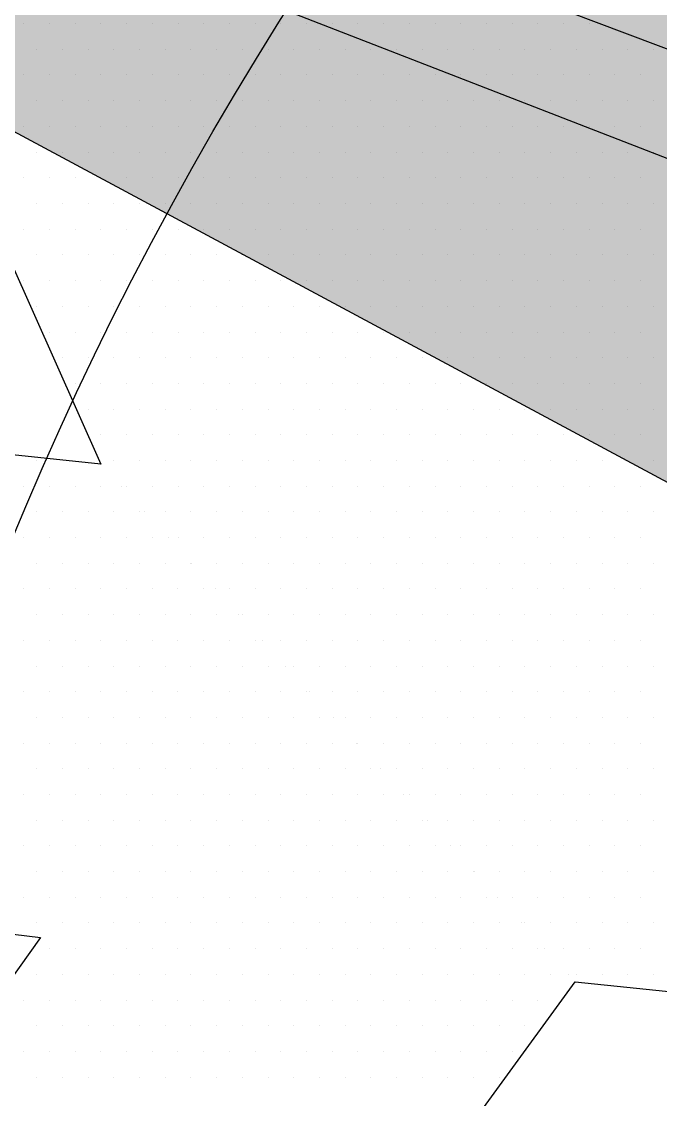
# Model space of a CAD drawing. Header units: millimetres. Extents: x -1573 to 210, y -360 to 557.
# Drawn here: x -501.266 to -499.898, y 23.982 to 26.29 of the extents above; entities that cross this region are included whole.
import ezdxf

# ---------------------------------------------------------------- set-up
doc = ezdxf.new("R2010")
doc.units = ezdxf.units.MM
doc.header["$LTSCALE"] = 2
doc.linetypes.add('CACHEX2', pattern=[0.75, 0.5, -0.25])
for name, color, linetype in [('CALQUE_7', 4, 'Continuous'), ('CARTOUCHE', 7, 'Continuous'), ('rosace', 7, 'Continuous')]:
    doc.layers.add(name, color=color, linetype=linetype)

# ---------------------------------------------------------------- blocks, each defined once
blk = doc.blocks.new('A$C715108E3')
at = {"layer": 'CALQUE_7', "color": 131}
for p, q in [((-19.1019, -8.2855), (-19.1019, -8.2855)), ((-19.0101, -8.2855), (-19.0101, -8.2855)), ((-18.9188, -8.2855), (-18.9188, -8.2855)), ((-18.8268, -8.2855), (-18.8268, -8.2855)), ((-18.7349, -8.2855), (-18.7349, -8.2855)), ((-18.6431, -8.2855), (-18.6431, -8.2855)), ((-18.5515, -8.2855), (-18.5515, -8.2855)), ((-18.4598, -8.2855), (-18.4598, -8.2855)), ((-18.3678, -8.2855), (-18.3678, -8.2855)), ((-18.2765, -8.2855), (-18.2765, -8.2855)), ((-18.1845, -8.2855), (-18.1845, -8.2855)), ((-18.0925, -8.2855), (-18.0925, -8.2855)), ((-18.0012, -8.2855), (-18.0012, -8.2855)), ((-17.9092, -8.2855), (-17.9092, -8.2855)), ((-17.8174, -8.2855), (-17.8174, -8.2855)), ((-17.7263, -8.2855), (-17.7263, -8.2855)), ((-17.6341, -8.2855), (-17.6341, -8.2855)), ((-17.5424, -8.2855), (-17.5424, -8.2855)), ((-17.4504, -8.2855), (-17.4504, -8.2855)), ((-17.3591, -8.2855), (-17.3591, -8.2855)), ((-17.2671, -8.2855), (-17.2671, -8.2855)), ((-17.1753, -8.2855), (-17.1753, -8.2855)), ((-17.0842, -8.2855), (-17.0842, -8.2855)), ((-19.0562, -8.3777), (-19.0562, -8.3777)), ((-18.9643, -8.3777), (-18.9643, -8.3777)), ((-18.8723, -8.3777), (-18.8723, -8.3777)), ((-18.7812, -8.3777), (-18.7812, -8.3777)), ((-18.689, -8.3777), (-18.689, -8.3777)), ((-18.5974, -8.3777), (-18.5974, -8.3777)), ((-18.5056, -8.3777), (-18.5056, -8.3777)), ((-18.4141, -8.3777), (-18.4141, -8.3777)), ((-18.3223, -8.3777), (-18.3223, -8.3777)), ((-18.2302, -8.3777), (-18.2302, -8.3777)), ((-18.139, -8.3777), (-18.139, -8.3777)), ((-18.047, -8.3777), (-18.047, -8.3777)), ((-17.9549, -8.3777), (-17.9549, -8.3777)), ((-17.8637, -8.3777), (-17.8637, -8.3777)), ((-17.7716, -8.3777), (-17.7716, -8.3777)), ((-17.6798, -8.3777), (-17.6798, -8.3777)), ((-17.588, -8.3777), (-17.588, -8.3777)), ((-17.4965, -8.3777), (-17.4965, -8.3777)), ((-17.4047, -8.3777), (-17.4047, -8.3777)), ((-17.3129, -8.3777), (-17.3129, -8.3777)), ((-17.2214, -8.3777), (-17.2214, -8.3777)), ((-17.1296, -8.3777), (-17.1296, -8.3777)), ((-17.0377, -8.3777), (-17.0377, -8.3777)), ((-16.9463, -8.3777), (-16.9463, -8.3777)), ((-16.8544, -8.3777), (-16.8544, -8.3777)), ((-19.1019, -8.4692), (-19.1019, -8.4692)), ((-19.0101, -8.4692), (-19.0101, -8.4692)), ((-18.9188, -8.4692), (-18.9188, -8.4692)), ((-18.8268, -8.4692), (-18.8268, -8.4692)), ((-18.7349, -8.4692), (-18.7349, -8.4692)), ((-18.6431, -8.4692), (-18.6431, -8.4692)), ((-18.5515, -8.4692), (-18.5515, -8.4692)), ((-18.4598, -8.4692), (-18.4598, -8.4692)), ((-18.3678, -8.4692), (-18.3678, -8.4692)), ((-18.2765, -8.4692), (-18.2765, -8.4692)), ((-18.1845, -8.4692), (-18.1845, -8.4692)), ((-18.0925, -8.4692), (-18.0925, -8.4692)), ((-18.0012, -8.4692), (-18.0012, -8.4692)), ((-17.9092, -8.4692), (-17.9092, -8.4692)), ((-17.8174, -8.4692), (-17.8174, -8.4692)), ((-17.7263, -8.4692), (-17.7263, -8.4692)), ((-17.6341, -8.4692), (-17.6341, -8.4692)), ((-17.5424, -8.4692), (-17.5424, -8.4692)), ((-17.4504, -8.4692), (-17.4504, -8.4692)), ((-17.3591, -8.4692), (-17.3591, -8.4692)), ((-17.2671, -8.4692), (-17.2671, -8.4692)), ((-17.1753, -8.4692), (-17.1753, -8.4692)), ((-17.0842, -8.4692), (-17.0842, -8.4692)), ((-16.992, -8.4692), (-16.992, -8.4692)), ((-16.9002, -8.4692), (-16.9002, -8.4692)), ((-19.0562, -8.5607), (-19.0562, -8.5607)), ((-18.9643, -8.5607), (-18.9643, -8.5607)), ((-18.8723, -8.5607), (-18.8723, -8.5607)), ((-18.7812, -8.5607), (-18.7812, -8.5607)), ((-18.689, -8.5607), (-18.689, -8.5607)), ((-18.5974, -8.5607), (-18.5974, -8.5607)), ((-18.5056, -8.5607), (-18.5056, -8.5607)), ((-18.4141, -8.5607), (-18.4141, -8.5607)), ((-18.3223, -8.5607), (-18.3223, -8.5607)), ((-18.2302, -8.5607), (-18.2302, -8.5607)), ((-18.139, -8.5607), (-18.139, -8.5607)), ((-18.047, -8.5607), (-18.047, -8.5607)), ((-17.9549, -8.5607), (-17.9549, -8.5607)), ((-17.8637, -8.5607), (-17.8637, -8.5607)), ((-17.7716, -8.5607), (-17.7716, -8.5607)), ((-17.6798, -8.5607), (-17.6798, -8.5607)), ((-17.588, -8.5607), (-17.588, -8.5607)), ((-17.4965, -8.5607), (-17.4965, -8.5607)), ((-17.4047, -8.5607), (-17.4047, -8.5607)), ((-17.3129, -8.5607), (-17.3129, -8.5607)), ((-17.2214, -8.5607), (-17.2214, -8.5607)), ((-17.1296, -8.5607), (-17.1296, -8.5607)), ((-17.0377, -8.5607), (-17.0377, -8.5607)), ((-16.9463, -8.5607), (-16.9463, -8.5607)), ((-16.8544, -8.5607), (-16.8544, -8.5607)), ((-19.1019, -8.6529), (-19.1019, -8.6529)), ((-19.0101, -8.6529), (-19.0101, -8.6529)), ((-18.9188, -8.6529), (-18.9188, -8.6529)), ((-18.8268, -8.6529), (-18.8268, -8.6529)), ((-18.7349, -8.6529), (-18.7349, -8.6529)), ((-18.6431, -8.6529), (-18.6431, -8.6529)), ((-18.5515, -8.6529), (-18.5515, -8.6529)), ((-18.4598, -8.6529), (-18.4598, -8.6529)), ((-18.3678, -8.6529), (-18.3678, -8.6529)), ((-18.2765, -8.6529), (-18.2765, -8.6529)), ((-18.1845, -8.6529), (-18.1845, -8.6529)), ((-18.0925, -8.6529), (-18.0925, -8.6529)), ((-18.0012, -8.6529), (-18.0012, -8.6529)), ((-17.9092, -8.6529), (-17.9092, -8.6529)), ((-17.8174, -8.6529), (-17.8174, -8.6529)), ((-17.7263, -8.6529), (-17.7263, -8.6529)), ((-17.6341, -8.6529), (-17.6341, -8.6529)), ((-17.5424, -8.6529), (-17.5424, -8.6529)), ((-17.4504, -8.6529), (-17.4504, -8.6529)), ((-17.3591, -8.6529), (-17.3591, -8.6529)), ((-17.2671, -8.6529), (-17.2671, -8.6529)), ((-17.1753, -8.6529), (-17.1753, -8.6529)), ((-17.0842, -8.6529), (-17.0842, -8.6529)), ((-16.992, -8.6529), (-16.992, -8.6529)), ((-16.9002, -8.6529), (-16.9002, -8.6529)), ((-19.0562, -8.7445), (-19.0562, -8.7445)), ((-18.9643, -8.7445), (-18.9643, -8.7445)), ((-18.8723, -8.7445), (-18.8723, -8.7445)), ((-18.7812, -8.7445), (-18.7812, -8.7445)), ((-18.689, -8.7445), (-18.689, -8.7445)), ((-18.5974, -8.7445), (-18.5974, -8.7445)), ((-18.5056, -8.7445), (-18.5056, -8.7445)), ((-18.4141, -8.7445), (-18.4141, -8.7445)), ((-18.3223, -8.7445), (-18.3223, -8.7445)), ((-18.2302, -8.7445), (-18.2302, -8.7445)), ((-18.139, -8.7445), (-18.139, -8.7445)), ((-18.047, -8.7445), (-18.047, -8.7445)), ((-17.9549, -8.7445), (-17.9549, -8.7445)), ((-17.8637, -8.7445), (-17.8637, -8.7445)), ((-17.7716, -8.7445), (-17.7716, -8.7445)), ((-17.6798, -8.7445), (-17.6798, -8.7445)), ((-17.588, -8.7445), (-17.588, -8.7445)), ((-17.4965, -8.7445), (-17.4965, -8.7445)), ((-17.4047, -8.7445), (-17.4047, -8.7445)), ((-17.3129, -8.7445), (-17.3129, -8.7445)), ((-17.2214, -8.7445), (-17.2214, -8.7445)), ((-17.1296, -8.7445), (-17.1296, -8.7445)), ((-17.0377, -8.7445), (-17.0377, -8.7445)), ((-16.9463, -8.7445), (-16.9463, -8.7445)), ((-16.8544, -8.7445), (-16.8544, -8.7445)), ((-19.1019, -8.8356), (-19.1019, -8.8356)), ((-19.0101, -8.8356), (-19.0101, -8.8356)), ((-18.9188, -8.8356), (-18.9188, -8.8356)), ((-18.8268, -8.8356), (-18.8268, -8.8356)), ((-18.7349, -8.8356), (-18.7349, -8.8356)), ((-18.6431, -8.8356), (-18.6431, -8.8356)), ((-18.5515, -8.8356), (-18.5515, -8.8356)), ((-18.4598, -8.8356), (-18.4598, -8.8356)), ((-18.3678, -8.8356), (-18.3678, -8.8356)), ((-18.2765, -8.8356), (-18.2765, -8.8356)), ((-18.1845, -8.8356), (-18.1845, -8.8356)), ((-18.0925, -8.8356), (-18.0925, -8.8356)), ((-18.0012, -8.8356), (-18.0012, -8.8356)), ((-17.9092, -8.8356), (-17.9092, -8.8356)), ((-17.8174, -8.8356), (-17.8174, -8.8356)), ((-17.7263, -8.8356), (-17.7263, -8.8356)), ((-17.6341, -8.8356), (-17.6341, -8.8356)), ((-17.5424, -8.8356), (-17.5424, -8.8356)), ((-17.4504, -8.8356), (-17.4504, -8.8356)), ((-17.3591, -8.8356), (-17.3591, -8.8356)), ((-17.2671, -8.8356), (-17.2671, -8.8356)), ((-17.1753, -8.8356), (-17.1753, -8.8356)), ((-17.0842, -8.8356), (-17.0842, -8.8356)), ((-16.992, -8.8356), (-16.992, -8.8356)), ((-16.9002, -8.8356), (-16.9002, -8.8356)), ((-19.0562, -8.9282), (-19.0562, -8.9282)), ((-18.9643, -8.9282), (-18.9643, -8.9282)), ((-18.8723, -8.9282), (-18.8723, -8.9282)), ((-18.7812, -8.9282), (-18.7812, -8.9282)), ((-18.689, -8.9282), (-18.689, -8.9282)), ((-18.5974, -8.9282), (-18.5974, -8.9282)), ((-18.5056, -8.9282), (-18.5056, -8.9282)), ((-18.4141, -8.9282), (-18.4141, -8.9282)), ((-18.3223, -8.9282), (-18.3223, -8.9282)), ((-18.2302, -8.9282), (-18.2302, -8.9282)), ((-18.139, -8.9282), (-18.139, -8.9282)), ((-18.047, -8.9282), (-18.047, -8.9282)), ((-17.9549, -8.9282), (-17.9549, -8.9282)), ((-17.8637, -8.9282), (-17.8637, -8.9282)), ((-17.7716, -8.9282), (-17.7716, -8.9282)), ((-17.6798, -8.9282), (-17.6798, -8.9282)), ((-17.588, -8.9282), (-17.588, -8.9282)), ((-17.4965, -8.9282), (-17.4965, -8.9282)), ((-17.4047, -8.9282), (-17.4047, -8.9282)), ((-17.3129, -8.9282), (-17.3129, -8.9282)), ((-17.2214, -8.9282), (-17.2214, -8.9282)), ((-17.1296, -8.9282), (-17.1296, -8.9282)), ((-17.0377, -8.9282), (-17.0377, -8.9282)), ((-16.9463, -8.9282), (-16.9463, -8.9282)), ((-16.8544, -8.9282), (-16.8544, -8.9282)), ((-19.1019, -9.0196), (-19.1019, -9.0196)), ((-19.0101, -9.0196), (-19.0101, -9.0196)), ((-18.9188, -9.0196), (-18.9188, -9.0196)), ((-18.8268, -9.0196), (-18.8268, -9.0196)), ((-18.7349, -9.0196), (-18.7349, -9.0196)), ((-18.6431, -9.0196), (-18.6431, -9.0196)), ((-18.5515, -9.0196), (-18.5515, -9.0196)), ((-18.4598, -9.0196), (-18.4598, -9.0196)), ((-18.3678, -9.0196), (-18.3678, -9.0196)), ((-18.2765, -9.0196), (-18.2765, -9.0196)), ((-18.1845, -9.0196), (-18.1845, -9.0196)), ((-18.0925, -9.0196), (-18.0925, -9.0196)), ((-18.0012, -9.0196), (-18.0012, -9.0196)), ((-17.9092, -9.0196), (-17.9092, -9.0196)), ((-17.8174, -9.0196), (-17.8174, -9.0196)), ((-17.7263, -9.0196), (-17.7263, -9.0196)), ((-17.6341, -9.0196), (-17.6341, -9.0196)), ((-17.5424, -9.0196), (-17.5424, -9.0196)), ((-17.4504, -9.0196), (-17.4504, -9.0196)), ((-17.3591, -9.0196), (-17.3591, -9.0196)), ((-17.2671, -9.0196), (-17.2671, -9.0196)), ((-17.1753, -9.0196), (-17.1753, -9.0196)), ((-17.0842, -9.0196), (-17.0842, -9.0196)), ((-16.992, -9.0196), (-16.992, -9.0196)), ((-16.9002, -9.0196), (-16.9002, -9.0196)), ((-19.0562, -9.1109), (-19.0562, -9.1109)), ((-18.9643, -9.1109), (-18.9643, -9.1109)), ((-18.8723, -9.1109), (-18.8723, -9.1109)), ((-18.7812, -9.1109), (-18.7812, -9.1109)), ((-18.689, -9.1109), (-18.689, -9.1109)), ((-18.5974, -9.1109), (-18.5974, -9.1109)), ((-18.5056, -9.1109), (-18.5056, -9.1109)), ((-18.4141, -9.1109), (-18.4141, -9.1109)), ((-18.3223, -9.1109), (-18.3223, -9.1109)), ((-18.2302, -9.1109), (-18.2302, -9.1109)), ((-18.139, -9.1109), (-18.139, -9.1109)), ((-18.047, -9.1109), (-18.047, -9.1109)), ((-17.9549, -9.1109), (-17.9549, -9.1109)), ((-17.8637, -9.1109), (-17.8637, -9.1109)), ((-17.7716, -9.1109), (-17.7716, -9.1109)), ((-17.6798, -9.1109), (-17.6798, -9.1109)), ((-17.588, -9.1109), (-17.588, -9.1109)), ((-17.4965, -9.1109), (-17.4965, -9.1109)), ((-17.4047, -9.1109), (-17.4047, -9.1109)), ((-17.3129, -9.1109), (-17.3129, -9.1109)), ((-17.2214, -9.1109), (-17.2214, -9.1109)), ((-17.1296, -9.1109), (-17.1296, -9.1109)), ((-17.0377, -9.1109), (-17.0377, -9.1109)), ((-16.9463, -9.1109), (-16.9463, -9.1109)), ((-16.8544, -9.1109), (-16.8544, -9.1109)), ((-19.1019, -9.2033), (-19.1019, -9.2033)), ((-19.0101, -9.2033), (-19.0101, -9.2033)), ((-18.9188, -9.2033), (-18.9188, -9.2033)), ((-18.8268, -9.2033), (-18.8268, -9.2033)), ((-18.7349, -9.2033), (-18.7349, -9.2033)), ((-18.6431, -9.2033), (-18.6431, -9.2033)), ((-18.5515, -9.2033), (-18.5515, -9.2033)), ((-18.4598, -9.2033), (-18.4598, -9.2033)), ((-18.3678, -9.2033), (-18.3678, -9.2033)), ((-18.2765, -9.2033), (-18.2765, -9.2033)), ((-18.1845, -9.2033), (-18.1845, -9.2033)), ((-18.0925, -9.2033), (-18.0925, -9.2033)), ((-18.0012, -9.2033), (-18.0012, -9.2033)), ((-17.9092, -9.2033), (-17.9092, -9.2033)), ((-17.8174, -9.2033), (-17.8174, -9.2033)), ((-17.7263, -9.2033), (-17.7263, -9.2033)), ((-17.6341, -9.2033), (-17.6341, -9.2033)), ((-17.5424, -9.2033), (-17.5424, -9.2033)), ((-17.4504, -9.2033), (-17.4504, -9.2033)), ((-17.3591, -9.2033), (-17.3591, -9.2033)), ((-17.2671, -9.2033), (-17.2671, -9.2033)), ((-17.1753, -9.2033), (-17.1753, -9.2033)), ((-17.0842, -9.2033), (-17.0842, -9.2033)), ((-16.992, -9.2033), (-16.992, -9.2033)), ((-16.9002, -9.2033), (-16.9002, -9.2033)), ((-19.0781, -9.2946), (-19.0781, -9.2946)), ((-19.0562, -9.2946), (-19.0562, -9.2946)), ((-18.9643, -9.2946), (-18.9643, -9.2946)), ((-18.8723, -9.2946), (-18.8723, -9.2946)), ((-18.7812, -9.2946), (-18.7812, -9.2946)), ((-18.689, -9.2946), (-18.689, -9.2946)), ((-18.5974, -9.2946), (-18.5974, -9.2946)), ((-18.5056, -9.2946), (-18.5056, -9.2946)), ((-18.4141, -9.2946), (-18.4141, -9.2946)), ((-18.3223, -9.2946), (-18.3223, -9.2946)), ((-18.2302, -9.2946), (-18.2302, -9.2946)), ((-18.139, -9.2946), (-18.139, -9.2946)), ((-18.047, -9.2946), (-18.047, -9.2946)), ((-17.9549, -9.2946), (-17.9549, -9.2946)), ((-17.8637, -9.2946), (-17.8637, -9.2946)), ((-17.7716, -9.2946), (-17.7716, -9.2946)), ((-17.6798, -9.2946), (-17.6798, -9.2946)), ((-17.588, -9.2946), (-17.588, -9.2946)), ((-17.4965, -9.2946), (-17.4965, -9.2946)), ((-17.4047, -9.2946), (-17.4047, -9.2946)), ((-17.3129, -9.2946), (-17.3129, -9.2946)), ((-17.2214, -9.2946), (-17.2214, -9.2946)), ((-17.1296, -9.2946), (-17.1296, -9.2946)), ((-17.0377, -9.2946), (-17.0377, -9.2946)), ((-16.9463, -9.2946), (-16.9463, -9.2946)), ((-16.8544, -9.2946), (-16.8544, -9.2946)), ((-19.0374, -9.387), (-19.0374, -9.387)), ((-19.0101, -9.387), (-19.0101, -9.387)), ((-18.9188, -9.387), (-18.9188, -9.387)), ((-18.8268, -9.387), (-18.8268, -9.387)), ((-18.7349, -9.387), (-18.7349, -9.387)), ((-18.6431, -9.387), (-18.6431, -9.387)), ((-18.5515, -9.387), (-18.5515, -9.387)), ((-18.4598, -9.387), (-18.4598, -9.387)), ((-18.3678, -9.387), (-18.3678, -9.387)), ((-18.2765, -9.387), (-18.2765, -9.387)), ((-18.1845, -9.387), (-18.1845, -9.387)), ((-18.0925, -9.387), (-18.0925, -9.387)), ((-18.0012, -9.387), (-18.0012, -9.387)), ((-17.9092, -9.387), (-17.9092, -9.387)), ((-17.8174, -9.387), (-17.8174, -9.387)), ((-17.7263, -9.387), (-17.7263, -9.387)), ((-17.6341, -9.387), (-17.6341, -9.387)), ((-17.5424, -9.387), (-17.5424, -9.387)), ((-17.4504, -9.387), (-17.4504, -9.387)), ((-17.3591, -9.387), (-17.3591, -9.387)), ((-17.2671, -9.387), (-17.2671, -9.387)), ((-17.1753, -9.387), (-17.1753, -9.387)), ((-17.0842, -9.387), (-17.0842, -9.387)), ((-16.992, -9.387), (-16.992, -9.387)), ((-16.9002, -9.387), (-16.9002, -9.387)), ((-18.9966, -9.4786), (-18.9966, -9.4786)), ((-18.9643, -9.4786), (-18.9643, -9.4786)), ((-18.8723, -9.4786), (-18.8723, -9.4786)), ((-18.7812, -9.4786), (-18.7812, -9.4786)), ((-18.689, -9.4786), (-18.689, -9.4786)), ((-18.5974, -9.4786), (-18.5974, -9.4786)), ((-18.5056, -9.4786), (-18.5056, -9.4786)), ((-18.4141, -9.4786), (-18.4141, -9.4786)), ((-18.3223, -9.4786), (-18.3223, -9.4786)), ((-18.2302, -9.4786), (-18.2302, -9.4786)), ((-18.139, -9.4786), (-18.139, -9.4786)), ((-18.047, -9.4786), (-18.047, -9.4786)), ((-17.9549, -9.4786), (-17.9549, -9.4786)), ((-17.8637, -9.4786), (-17.8637, -9.4786)), ((-17.7716, -9.4786), (-17.7716, -9.4786)), ((-17.6798, -9.4786), (-17.6798, -9.4786)), ((-17.588, -9.4786), (-17.588, -9.4786)), ((-17.4965, -9.4786), (-17.4965, -9.4786)), ((-17.4047, -9.4786), (-17.4047, -9.4786)), ((-17.3129, -9.4786), (-17.3129, -9.4786)), ((-17.2214, -9.4786), (-17.2214, -9.4786)), ((-17.1296, -9.4786), (-17.1296, -9.4786)), ((-17.0377, -9.4786), (-17.0377, -9.4786)), ((-16.9463, -9.4786), (-16.9463, -9.4786)), ((-16.8544, -9.4786), (-16.8544, -9.4786)), ((-18.9553, -9.5697), (-18.9553, -9.5697)), ((-18.9188, -9.5697), (-18.9188, -9.5697)), ((-18.8268, -9.5697), (-18.8268, -9.5697)), ((-18.7349, -9.5697), (-18.7349, -9.5697)), ((-18.6431, -9.5697), (-18.6431, -9.5697)), ((-18.5515, -9.5697), (-18.5515, -9.5697)), ((-18.4598, -9.5697), (-18.4598, -9.5697)), ((-18.3678, -9.5697), (-18.3678, -9.5697)), ((-18.2765, -9.5697), (-18.2765, -9.5697)), ((-18.1845, -9.5697), (-18.1845, -9.5697)), ((-18.0925, -9.5697), (-18.0925, -9.5697)), ((-18.0012, -9.5697), (-18.0012, -9.5697)), ((-17.9092, -9.5697), (-17.9092, -9.5697)), ((-17.8174, -9.5697), (-17.8174, -9.5697)), ((-17.7263, -9.5697), (-17.7263, -9.5697)), ((-17.6341, -9.5697), (-17.6341, -9.5697)), ((-17.5424, -9.5697), (-17.5424, -9.5697)), ((-17.4504, -9.5697), (-17.4504, -9.5697)), ((-17.3591, -9.5697), (-17.3591, -9.5697)), ((-17.2671, -9.5697), (-17.2671, -9.5697)), ((-17.1753, -9.5697), (-17.1753, -9.5697)), ((-17.0842, -9.5697), (-17.0842, -9.5697)), ((-16.992, -9.5697), (-16.992, -9.5697)), ((-16.9002, -9.5697), (-16.9002, -9.5697)), ((-18.9145, -9.6623), (-18.9145, -9.6623)), ((-18.8723, -9.6623), (-18.8723, -9.6623)), ((-18.7812, -9.6623), (-18.7812, -9.6623)), ((-18.689, -9.6623), (-18.689, -9.6623)), ((-18.5974, -9.6623), (-18.5974, -9.6623)), ((-18.5056, -9.6623), (-18.5056, -9.6623)), ((-18.4141, -9.6623), (-18.4141, -9.6623)), ((-18.3223, -9.6623), (-18.3223, -9.6623)), ((-18.2302, -9.6623), (-18.2302, -9.6623)), ((-18.139, -9.6623), (-18.139, -9.6623)), ((-18.047, -9.6623), (-18.047, -9.6623)), ((-17.9549, -9.6623), (-17.9549, -9.6623)), ((-17.8637, -9.6623), (-17.8637, -9.6623)), ((-17.7716, -9.6623), (-17.7716, -9.6623)), ((-17.6798, -9.6623), (-17.6798, -9.6623)), ((-17.588, -9.6623), (-17.588, -9.6623)), ((-17.4965, -9.6623), (-17.4965, -9.6623)), ((-17.4047, -9.6623), (-17.4047, -9.6623)), ((-17.3129, -9.6623), (-17.3129, -9.6623)), ((-17.2214, -9.6623), (-17.2214, -9.6623)), ((-17.1296, -9.6623), (-17.1296, -9.6623)), ((-17.0377, -9.6623), (-17.0377, -9.6623)), ((-16.9463, -9.6623), (-16.9463, -9.6623)), ((-16.8544, -9.6623), (-16.8544, -9.6623)), ((-18.8736, -9.7535), (-18.8736, -9.7535)), ((-18.8268, -9.7535), (-18.8268, -9.7535)), ((-18.7349, -9.7535), (-18.7349, -9.7535)), ((-18.6431, -9.7535), (-18.6431, -9.7535)), ((-18.5515, -9.7535), (-18.5515, -9.7535)), ((-18.4598, -9.7535), (-18.4598, -9.7535)), ((-18.3678, -9.7535), (-18.3678, -9.7535)), ((-18.2765, -9.7535), (-18.2765, -9.7535)), ((-18.1845, -9.7535), (-18.1845, -9.7535)), ((-18.0925, -9.7535), (-18.0925, -9.7535)), ((-18.0012, -9.7535), (-18.0012, -9.7535)), ((-17.9092, -9.7535), (-17.9092, -9.7535)), ((-17.8174, -9.7535), (-17.8174, -9.7535)), ((-17.7263, -9.7535), (-17.7263, -9.7535)), ((-17.6341, -9.7535), (-17.6341, -9.7535)), ((-17.5424, -9.7535), (-17.5424, -9.7535)), ((-17.4504, -9.7535), (-17.4504, -9.7535)), ((-17.3591, -9.7535), (-17.3591, -9.7535)), ((-17.2671, -9.7535), (-17.2671, -9.7535)), ((-17.1753, -9.7535), (-17.1753, -9.7535)), ((-17.0842, -9.7535), (-17.0842, -9.7535)), ((-16.992, -9.7535), (-16.992, -9.7535)), ((-16.9002, -9.7535), (-16.9002, -9.7535)), ((-19.0564, -9.8448), (-19.0564, -9.8448)), ((-18.9643, -9.8448), (-18.9643, -9.8448)), ((-18.8328, -9.8452), (-18.8328, -9.8452)), ((-18.7812, -9.8452), (-18.7812, -9.8452)), ((-18.689, -9.8452), (-18.689, -9.8452)), ((-18.5974, -9.8452), (-18.5974, -9.8452)), ((-18.5056, -9.8452), (-18.5056, -9.8452)), ((-18.4141, -9.8452), (-18.4141, -9.8452)), ((-18.3223, -9.8452), (-18.3223, -9.8452)), ((-18.2302, -9.8452), (-18.2302, -9.8452)), ((-18.139, -9.8452), (-18.139, -9.8452)), ((-18.047, -9.8452), (-18.047, -9.8452)), ((-17.9549, -9.8452), (-17.9549, -9.8452)), ((-17.8637, -9.8452), (-17.8637, -9.8452)), ((-17.7716, -9.8452), (-17.7716, -9.8452)), ((-17.6798, -9.8452), (-17.6798, -9.8452)), ((-17.588, -9.8452), (-17.588, -9.8452)), ((-17.4965, -9.8452), (-17.4965, -9.8452)), ((-17.4047, -9.8452), (-17.4047, -9.8452)), ((-17.3129, -9.8452), (-17.3129, -9.8452)), ((-17.2214, -9.8452), (-17.2214, -9.8452)), ((-17.1296, -9.8452), (-17.1296, -9.8452)), ((-17.0377, -9.8452), (-17.0377, -9.8452)), ((-16.9463, -9.8452), (-16.9463, -9.8452)), ((-16.8544, -9.8452), (-16.8544, -9.8452)), ((-19.1019, -9.9374), (-19.1019, -9.9374)), ((-19.0099, -9.9374), (-19.0099, -9.9374)), ((-18.9186, -9.9374), (-18.9186, -9.9374)), ((-18.8268, -9.9374), (-18.8268, -9.9374)), ((-18.7544, -9.9374), (-18.7544, -9.9374)), ((-18.7349, -9.9374), (-18.7349, -9.9374)), ((-18.6431, -9.9374), (-18.6431, -9.9374)), ((-18.5515, -9.9374), (-18.5515, -9.9374)), ((-18.4598, -9.9374), (-18.4598, -9.9374)), ((-18.3678, -9.9374), (-18.3678, -9.9374)), ((-18.2765, -9.9374), (-18.2765, -9.9374)), ((-18.1845, -9.9374), (-18.1845, -9.9374)), ((-18.0925, -9.9374), (-18.0925, -9.9374)), ((-18.0012, -9.9374), (-18.0012, -9.9374)), ((-17.9092, -9.9374), (-17.9092, -9.9374)), ((-17.8174, -9.9374), (-17.8174, -9.9374)), ((-17.7263, -9.9374), (-17.7263, -9.9374)), ((-17.6341, -9.9374), (-17.6341, -9.9374)), ((-17.5424, -9.9374), (-17.5424, -9.9374)), ((-17.4504, -9.9374), (-17.4504, -9.9374)), ((-17.3591, -9.9374), (-17.3591, -9.9374)), ((-17.2671, -9.9374), (-17.2671, -9.9374)), ((-17.1753, -9.9374), (-17.1753, -9.9374)), ((-17.0842, -9.9374), (-17.0842, -9.9374)), ((-16.992, -9.9374), (-16.992, -9.9374)), ((-16.9002, -9.9374), (-16.9002, -9.9374)), ((-19.0564, -10.0289), (-19.0564, -10.0289)), ((-18.9643, -10.0289), (-18.9643, -10.0289)), ((-18.8725, -10.0289), (-18.8725, -10.0289)), ((-18.7811, -10.0289), (-18.7811, -10.0289)), ((-18.689, -10.0289), (-18.689, -10.0289)), ((-18.6707, -10.0289), (-18.6707, -10.0289)), ((-18.5974, -10.0289), (-18.5974, -10.0289)), ((-18.5056, -10.0289), (-18.5056, -10.0289)), ((-18.4141, -10.0289), (-18.4141, -10.0289)), ((-18.3223, -10.0289), (-18.3223, -10.0289)), ((-18.2302, -10.0289), (-18.2302, -10.0289)), ((-18.139, -10.0289), (-18.139, -10.0289)), ((-18.047, -10.0289), (-18.047, -10.0289)), ((-17.9549, -10.0289), (-17.9549, -10.0289)), ((-17.8637, -10.0289), (-17.8637, -10.0289)), ((-17.7716, -10.0289), (-17.7716, -10.0289)), ((-17.6798, -10.0289), (-17.6798, -10.0289)), ((-17.588, -10.0289), (-17.588, -10.0289)), ((-17.4965, -10.0289), (-17.4965, -10.0289)), ((-17.4047, -10.0289), (-17.4047, -10.0289)), ((-17.3129, -10.0289), (-17.3129, -10.0289)), ((-17.2214, -10.0289), (-17.2214, -10.0289)), ((-17.1296, -10.0289), (-17.1296, -10.0289)), ((-17.0377, -10.0289), (-17.0377, -10.0289)), ((-16.9463, -10.0289), (-16.9463, -10.0289)), ((-16.8544, -10.0289), (-16.8544, -10.0289)), ((-19.1019, -10.1201), (-19.1019, -10.1201)), ((-19.0099, -10.1201), (-19.0099, -10.1201)), ((-18.9186, -10.1201), (-18.9186, -10.1201)), ((-18.8268, -10.1201), (-18.8268, -10.1201)), ((-18.7349, -10.1201), (-18.7349, -10.1201)), ((-18.6429, -10.1201), (-18.6429, -10.1201)), ((-18.5865, -10.1203), (-18.5865, -10.1203)), ((-18.5515, -10.1203), (-18.5515, -10.1203)), ((-18.4598, -10.1203), (-18.4598, -10.1203)), ((-18.3678, -10.1203), (-18.3678, -10.1203)), ((-18.2765, -10.1203), (-18.2765, -10.1203)), ((-18.1845, -10.1203), (-18.1845, -10.1203)), ((-18.0925, -10.1203), (-18.0925, -10.1203)), ((-18.0012, -10.1203), (-18.0012, -10.1203)), ((-17.9092, -10.1203), (-17.9092, -10.1203)), ((-17.8174, -10.1203), (-17.8174, -10.1203)), ((-17.7263, -10.1203), (-17.7263, -10.1203)), ((-17.6341, -10.1203), (-17.6341, -10.1203)), ((-17.5424, -10.1203), (-17.5424, -10.1203)), ((-17.4504, -10.1203), (-17.4504, -10.1203)), ((-17.3591, -10.1203), (-17.3591, -10.1203)), ((-17.2671, -10.1203), (-17.2671, -10.1203)), ((-17.1753, -10.1203), (-17.1753, -10.1203)), ((-17.0842, -10.1203), (-17.0842, -10.1203)), ((-16.992, -10.1203), (-16.992, -10.1203)), ((-16.9002, -10.1203), (-16.9002, -10.1203)), ((-19.0564, -10.2125), (-19.0564, -10.2125)), ((-18.9643, -10.2125), (-18.9643, -10.2125)), ((-18.8725, -10.2125), (-18.8725, -10.2125)), ((-18.7811, -10.2125), (-18.7811, -10.2125)), ((-18.689, -10.2125), (-18.689, -10.2125)), ((-18.5974, -10.2125), (-18.5974, -10.2125)), ((-18.5054, -10.2125), (-18.5054, -10.2125)), ((-18.5022, -10.2125), (-18.5022, -10.2125)), ((-18.4141, -10.2125), (-18.4141, -10.2125)), ((-18.3223, -10.2125), (-18.3223, -10.2125)), ((-18.2302, -10.2125), (-18.2302, -10.2125)), ((-18.139, -10.2125), (-18.139, -10.2125)), ((-18.047, -10.2125), (-18.047, -10.2125)), ((-17.9549, -10.2125), (-17.9549, -10.2125)), ((-17.8637, -10.2125), (-17.8637, -10.2125)), ((-17.7716, -10.2125), (-17.7716, -10.2125)), ((-17.6798, -10.2125), (-17.6798, -10.2125)), ((-17.588, -10.2125), (-17.588, -10.2125)), ((-17.4965, -10.2125), (-17.4965, -10.2125)), ((-17.4047, -10.2125), (-17.4047, -10.2125)), ((-17.3129, -10.2125), (-17.3129, -10.2125)), ((-17.2214, -10.2125), (-17.2214, -10.2125)), ((-17.1296, -10.2125), (-17.1296, -10.2125)), ((-17.0377, -10.2125), (-17.0377, -10.2125)), ((-16.9463, -10.2125), (-16.9463, -10.2125)), ((-16.8544, -10.2125), (-16.8544, -10.2125)), ((-19.1019, -10.304), (-19.1019, -10.304)), ((-19.0099, -10.304), (-19.0099, -10.304)), ((-18.9186, -10.304), (-18.9186, -10.304)), ((-18.8268, -10.304), (-18.8268, -10.304)), ((-18.7349, -10.304), (-18.7349, -10.304)), ((-18.6429, -10.304), (-18.6429, -10.304)), ((-18.5517, -10.304), (-18.5517, -10.304)), ((-18.4598, -10.304), (-18.4598, -10.304)), ((-18.4186, -10.304), (-18.4186, -10.304)), ((-18.3678, -10.304), (-18.3678, -10.304)), ((-18.2765, -10.304), (-18.2765, -10.304)), ((-18.1845, -10.304), (-18.1845, -10.304)), ((-18.0925, -10.304), (-18.0925, -10.304)), ((-18.0012, -10.304), (-18.0012, -10.304)), ((-17.9092, -10.304), (-17.9092, -10.304)), ((-17.8174, -10.304), (-17.8174, -10.304)), ((-17.7263, -10.304), (-17.7263, -10.304)), ((-17.6341, -10.304), (-17.6341, -10.304)), ((-17.5424, -10.304), (-17.5424, -10.304)), ((-17.4504, -10.304), (-17.4504, -10.304)), ((-17.3591, -10.304), (-17.3591, -10.304)), ((-17.2671, -10.304), (-17.2671, -10.304)), ((-17.1753, -10.304), (-17.1753, -10.304)), ((-17.0842, -10.304), (-17.0842, -10.304)), ((-16.992, -10.304), (-16.992, -10.304)), ((-16.9002, -10.304), (-16.9002, -10.304)), ((-19.0564, -10.3954), (-19.0564, -10.3954)), ((-18.9643, -10.3954), (-18.9643, -10.3954)), ((-18.8725, -10.3954), (-18.8725, -10.3954)), ((-18.7811, -10.3954), (-18.7811, -10.3954)), ((-18.689, -10.3954), (-18.689, -10.3954)), ((-18.5974, -10.3954), (-18.5974, -10.3954)), ((-18.5054, -10.3954), (-18.5054, -10.3954)), ((-18.4141, -10.3954), (-18.4141, -10.3954)), ((-18.3341, -10.3952), (-18.3341, -10.3952)), ((-18.3223, -10.3952), (-18.3223, -10.3952)), ((-18.2302, -10.3952), (-18.2302, -10.3952)), ((-18.139, -10.3952), (-18.139, -10.3952)), ((-18.047, -10.3952), (-18.047, -10.3952)), ((-17.9549, -10.3952), (-17.9549, -10.3952)), ((-17.8637, -10.3952), (-17.8637, -10.3952)), ((-17.7716, -10.3952), (-17.7716, -10.3952)), ((-17.6798, -10.3952), (-17.6798, -10.3952)), ((-17.588, -10.3952), (-17.588, -10.3952)), ((-17.4965, -10.3952), (-17.4965, -10.3952)), ((-17.4047, -10.3952), (-17.4047, -10.3952)), ((-17.3129, -10.3952), (-17.3129, -10.3952)), ((-17.2214, -10.3952), (-17.2214, -10.3952)), ((-17.1296, -10.3952), (-17.1296, -10.3952)), ((-17.0377, -10.3952), (-17.0377, -10.3952)), ((-16.9463, -10.3952), (-16.9463, -10.3952)), ((-16.8544, -10.3952), (-16.8544, -10.3952)), ((-19.1019, -10.4878), (-19.1019, -10.4878)), ((-19.0099, -10.4878), (-19.0099, -10.4878)), ((-18.9186, -10.4878), (-18.9186, -10.4878)), ((-18.8268, -10.4878), (-18.8268, -10.4878)), ((-18.7349, -10.4878), (-18.7349, -10.4878)), ((-18.6429, -10.4878), (-18.6429, -10.4878)), ((-18.5517, -10.4878), (-18.5517, -10.4878)), ((-18.4598, -10.4878), (-18.4598, -10.4878)), ((-18.3678, -10.4878), (-18.3678, -10.4878)), ((-18.2765, -10.4878), (-18.2765, -10.4878)), ((-18.2503, -10.4878), (-18.2503, -10.4878)), ((-18.1845, -10.4878), (-18.1845, -10.4878)), ((-18.0925, -10.4878), (-18.0925, -10.4878)), ((-18.0012, -10.4878), (-18.0012, -10.4878)), ((-17.9092, -10.4878), (-17.9092, -10.4878)), ((-17.8174, -10.4878), (-17.8174, -10.4878)), ((-17.7263, -10.4878), (-17.7263, -10.4878)), ((-17.6341, -10.4878), (-17.6341, -10.4878)), ((-17.5424, -10.4878), (-17.5424, -10.4878)), ((-17.4504, -10.4878), (-17.4504, -10.4878)), ((-17.3591, -10.4878), (-17.3591, -10.4878)), ((-17.2671, -10.4878), (-17.2671, -10.4878)), ((-17.1753, -10.4878), (-17.1753, -10.4878)), ((-17.0842, -10.4878), (-17.0842, -10.4878)), ((-16.992, -10.4878), (-16.992, -10.4878)), ((-16.9002, -10.4878), (-16.9002, -10.4878)), ((-19.0564, -10.5791), (-19.0564, -10.5791)), ((-18.9643, -10.5791), (-18.9643, -10.5791)), ((-18.8725, -10.5791), (-18.8725, -10.5791)), ((-18.7811, -10.5791), (-18.7811, -10.5791)), ((-18.689, -10.5791), (-18.689, -10.5791)), ((-18.5974, -10.5791), (-18.5974, -10.5791)), ((-18.5054, -10.5791), (-18.5054, -10.5791)), ((-18.4141, -10.5791), (-18.4141, -10.5791)), ((-18.3221, -10.5791), (-18.3221, -10.5791)), ((-18.2301, -10.5791), (-18.2301, -10.5791)), ((-18.1661, -10.5791), (-18.1661, -10.5791)), ((-18.139, -10.5791), (-18.139, -10.5791)), ((-18.047, -10.5791), (-18.047, -10.5791)), ((-17.9549, -10.5791), (-17.9549, -10.5791)), ((-17.8637, -10.5791), (-17.8637, -10.5791)), ((-17.7716, -10.5791), (-17.7716, -10.5791)), ((-17.6798, -10.5791), (-17.6798, -10.5791)), ((-17.588, -10.5791), (-17.588, -10.5791)), ((-17.4965, -10.5791), (-17.4965, -10.5791)), ((-17.4047, -10.5791), (-17.4047, -10.5791)), ((-17.3129, -10.5791), (-17.3129, -10.5791)), ((-17.2214, -10.5791), (-17.2214, -10.5791)), ((-17.1296, -10.5791), (-17.1296, -10.5791)), ((-17.0377, -10.5791), (-17.0377, -10.5791)), ((-16.9463, -10.5791), (-16.9463, -10.5791)), ((-16.8544, -10.5791), (-16.8544, -10.5791)), ((-19.1019, -10.6704), (-19.1019, -10.6704)), ((-19.0099, -10.6704), (-19.0099, -10.6704)), ((-18.9186, -10.6704), (-18.9186, -10.6704)), ((-18.8268, -10.6704), (-18.8268, -10.6704)), ((-18.7349, -10.6704), (-18.7349, -10.6704)), ((-18.6429, -10.6704), (-18.6429, -10.6704)), ((-18.5517, -10.6704), (-18.5517, -10.6704)), ((-18.4598, -10.6704), (-18.4598, -10.6704)), ((-18.3678, -10.6704), (-18.3678, -10.6704)), ((-18.2765, -10.6704), (-18.2765, -10.6704)), ((-18.1847, -10.6704), (-18.1847, -10.6704)), ((-18.0929, -10.6704), (-18.0929, -10.6704)), ((-18.0824, -10.6702), (-18.0824, -10.6702)), ((-18.0012, -10.6702), (-18.0012, -10.6702)), ((-17.9092, -10.6702), (-17.9092, -10.6702)), ((-17.8174, -10.6702), (-17.8174, -10.6702)), ((-17.7263, -10.6702), (-17.7263, -10.6702)), ((-17.6341, -10.6702), (-17.6341, -10.6702)), ((-17.5424, -10.6702), (-17.5424, -10.6702)), ((-17.4504, -10.6702), (-17.4504, -10.6702)), ((-17.3591, -10.6702), (-17.3591, -10.6702)), ((-17.2671, -10.6702), (-17.2671, -10.6702)), ((-17.1753, -10.6702), (-17.1753, -10.6702)), ((-17.0842, -10.6702), (-17.0842, -10.6702)), ((-16.992, -10.6702), (-16.992, -10.6702)), ((-16.9002, -10.6702), (-16.9002, -10.6702)), ((-19.0564, -10.7631), (-19.0564, -10.7631)), ((-18.9643, -10.7631), (-18.9643, -10.7631)), ((-18.8725, -10.7631), (-18.8725, -10.7631)), ((-18.7811, -10.7631), (-18.7811, -10.7631)), ((-18.689, -10.7631), (-18.689, -10.7631)), ((-18.5974, -10.7631), (-18.5974, -10.7631)), ((-18.5054, -10.7631), (-18.5054, -10.7631)), ((-18.4141, -10.7631), (-18.4141, -10.7631)), ((-18.3221, -10.7631), (-18.3221, -10.7631)), ((-18.2301, -10.7631), (-18.2301, -10.7631)), ((-18.139, -10.7631), (-18.139, -10.7631)), ((-18.0468, -10.7631), (-18.0468, -10.7631)), ((-17.998, -10.763), (-17.998, -10.763)), ((-17.9549, -10.763), (-17.9549, -10.763)), ((-17.8637, -10.763), (-17.8637, -10.763)), ((-17.7716, -10.763), (-17.7716, -10.763)), ((-17.6798, -10.763), (-17.6798, -10.763)), ((-17.588, -10.763), (-17.588, -10.763)), ((-17.4965, -10.763), (-17.4965, -10.763)), ((-17.4047, -10.763), (-17.4047, -10.763)), ((-17.3129, -10.763), (-17.3129, -10.763)), ((-17.2214, -10.763), (-17.2214, -10.763)), ((-17.1296, -10.763), (-17.1296, -10.763)), ((-17.0377, -10.763), (-17.0377, -10.763)), ((-16.9463, -10.763), (-16.9463, -10.763)), ((-16.8544, -10.763), (-16.8544, -10.763)), ((-19.1019, -10.8544), (-19.1019, -10.8544)), ((-19.0099, -10.8544), (-19.0099, -10.8544)), ((-18.9186, -10.8544), (-18.9186, -10.8544)), ((-18.8268, -10.8544), (-18.8268, -10.8544)), ((-18.7349, -10.8544), (-18.7349, -10.8544)), ((-18.6429, -10.8544), (-18.6429, -10.8544)), ((-18.5517, -10.8544), (-18.5517, -10.8544)), ((-18.4598, -10.8544), (-18.4598, -10.8544)), ((-18.3678, -10.8544), (-18.3678, -10.8544)), ((-18.2765, -10.8544), (-18.2765, -10.8544)), ((-18.1847, -10.8544), (-18.1847, -10.8544)), ((-18.0929, -10.8544), (-18.0929, -10.8544)), ((-18.0014, -10.8544), (-18.0014, -10.8544)), ((-17.9137, -10.8542), (-17.9137, -10.8542)), ((-17.9092, -10.8542), (-17.9092, -10.8542)), ((-17.8174, -10.8542), (-17.8174, -10.8542)), ((-17.7263, -10.8542), (-17.7263, -10.8542)), ((-17.6341, -10.8542), (-17.6341, -10.8542)), ((-17.5424, -10.8542), (-17.5424, -10.8542)), ((-17.4504, -10.8542), (-17.4504, -10.8542)), ((-17.3591, -10.8542), (-17.3591, -10.8542)), ((-17.2671, -10.8542), (-17.2671, -10.8542)), ((-17.1753, -10.8542), (-17.1753, -10.8542)), ((-17.0842, -10.8542), (-17.0842, -10.8542)), ((-16.992, -10.8542), (-16.992, -10.8542)), ((-16.9002, -10.8542), (-16.9002, -10.8542)), ((-19.0564, -10.9455), (-19.0564, -10.9455)), ((-18.9643, -10.9455), (-18.9643, -10.9455)), ((-18.8725, -10.9455), (-18.8725, -10.9455)), ((-18.7811, -10.9455), (-18.7811, -10.9455)), ((-18.689, -10.9455), (-18.689, -10.9455)), ((-18.5974, -10.9455), (-18.5974, -10.9455)), ((-18.5054, -10.9455), (-18.5054, -10.9455)), ((-18.4141, -10.9455), (-18.4141, -10.9455)), ((-18.3221, -10.9455), (-18.3221, -10.9455)), ((-18.2301, -10.9455), (-18.2301, -10.9455)), ((-18.139, -10.9455), (-18.139, -10.9455)), ((-18.0468, -10.9455), (-18.0468, -10.9455)), ((-17.9549, -10.9455), (-17.9549, -10.9455)), ((-17.8639, -10.9455), (-17.8639, -10.9455)), ((-17.8301, -10.9455), (-17.8301, -10.9455)), ((-17.7716, -10.9455), (-17.7716, -10.9455)), ((-17.6798, -10.9455), (-17.6798, -10.9455)), ((-17.588, -10.9455), (-17.588, -10.9455)), ((-17.4965, -10.9455), (-17.4965, -10.9455)), ((-17.4047, -10.9455), (-17.4047, -10.9455)), ((-17.3129, -10.9455), (-17.3129, -10.9455)), ((-17.2214, -10.9455), (-17.2214, -10.9455)), ((-17.1296, -10.9455), (-17.1296, -10.9455)), ((-17.0377, -10.9455), (-17.0377, -10.9455)), ((-16.9463, -10.9455), (-16.9463, -10.9455)), ((-16.8544, -10.9455), (-16.8544, -10.9455)), ((-19.1019, -11.0383), (-19.1019, -11.0383)), ((-19.0099, -11.0383), (-19.0099, -11.0383)), ((-18.9186, -11.0383), (-18.9186, -11.0383)), ((-18.8268, -11.0383), (-18.8268, -11.0383)), ((-18.7349, -11.0383), (-18.7349, -11.0383)), ((-18.6429, -11.0383), (-18.6429, -11.0383)), ((-18.5517, -11.0383), (-18.5517, -11.0383)), ((-18.4598, -11.0383), (-18.4598, -11.0383)), ((-18.3678, -11.0383), (-18.3678, -11.0383)), ((-18.2765, -11.0383), (-18.2765, -11.0383)), ((-18.1847, -11.0383), (-18.1847, -11.0383)), ((-18.0929, -11.0383), (-18.0929, -11.0383)), ((-18.0014, -11.0383), (-18.0014, -11.0383)), ((-17.9096, -11.0383), (-17.9096, -11.0383)), ((-17.8176, -11.0383), (-17.8176, -11.0383)), ((-17.7458, -11.0383), (-17.7458, -11.0383)), ((-17.7263, -11.0383), (-17.7263, -11.0383)), ((-17.6341, -11.0383), (-17.6341, -11.0383)), ((-17.5424, -11.0383), (-17.5424, -11.0383)), ((-17.4504, -11.0383), (-17.4504, -11.0383)), ((-17.3591, -11.0383), (-17.3591, -11.0383)), ((-17.2671, -11.0383), (-17.2671, -11.0383)), ((-17.1753, -11.0383), (-17.1753, -11.0383)), ((-17.0842, -11.0383), (-17.0842, -11.0383)), ((-16.992, -11.0383), (-16.992, -11.0383)), ((-16.9002, -11.0383), (-16.9002, -11.0383)), ((-19.0564, -11.1293), (-19.0564, -11.1293)), ((-18.9643, -11.1293), (-18.9643, -11.1293)), ((-18.8725, -11.1293), (-18.8725, -11.1293)), ((-18.7811, -11.1293), (-18.7811, -11.1293)), ((-18.689, -11.1293), (-18.689, -11.1293)), ((-18.5974, -11.1293), (-18.5974, -11.1293)), ((-18.5054, -11.1293), (-18.5054, -11.1293)), ((-18.4141, -11.1293), (-18.4141, -11.1293)), ((-18.3221, -11.1293), (-18.3221, -11.1293)), ((-18.2301, -11.1293), (-18.2301, -11.1293)), ((-18.139, -11.1293), (-18.139, -11.1293)), ((-18.0468, -11.1293), (-18.0468, -11.1293)), ((-17.9549, -11.1293), (-17.9549, -11.1293)), ((-17.8639, -11.1293), (-17.8639, -11.1293)), ((-17.7718, -11.1293), (-17.7718, -11.1293)), ((-17.68, -11.1293), (-17.68, -11.1293)), ((-17.662, -11.1293), (-17.662, -11.1293)), ((-17.588, -11.1293), (-17.588, -11.1293)), ((-17.4965, -11.1293), (-17.4965, -11.1293)), ((-17.4047, -11.1293), (-17.4047, -11.1293)), ((-17.3129, -11.1293), (-17.3129, -11.1293)), ((-17.2214, -11.1293), (-17.2214, -11.1293)), ((-17.1296, -11.1293), (-17.1296, -11.1293)), ((-17.0377, -11.1293), (-17.0377, -11.1293)), ((-16.9463, -11.1293), (-16.9463, -11.1293)), ((-16.8544, -11.1293), (-16.8544, -11.1293)), ((-19.1019, -11.2208), (-19.1019, -11.2208)), ((-19.0099, -11.2208), (-19.0099, -11.2208)), ((-18.9186, -11.2208), (-18.9186, -11.2208)), ((-18.8268, -11.2208), (-18.8268, -11.2208)), ((-18.7349, -11.2208), (-18.7349, -11.2208)), ((-18.6429, -11.2208), (-18.6429, -11.2208)), ((-18.5517, -11.2208), (-18.5517, -11.2208)), ((-18.4598, -11.2208), (-18.4598, -11.2208)), ((-18.3678, -11.2208), (-18.3678, -11.2208)), ((-18.2765, -11.2208), (-18.2765, -11.2208)), ((-18.1847, -11.2208), (-18.1847, -11.2208)), ((-18.0929, -11.2208), (-18.0929, -11.2208)), ((-18.0014, -11.2208), (-18.0014, -11.2208)), ((-17.9096, -11.2208), (-17.9096, -11.2208)), ((-17.8176, -11.2208), (-17.8176, -11.2208)), ((-17.7263, -11.2208), (-17.7263, -11.2208)), ((-17.6341, -11.2208), (-17.6341, -11.2208)), ((-17.5779, -11.2208), (-17.5779, -11.2208)), ((-17.5424, -11.2208), (-17.5424, -11.2208)), ((-17.4504, -11.2208), (-17.4504, -11.2208)), ((-17.3591, -11.2208), (-17.3591, -11.2208)), ((-17.2671, -11.2208), (-17.2671, -11.2208)), ((-17.1753, -11.2208), (-17.1753, -11.2208)), ((-17.0842, -11.2208), (-17.0842, -11.2208)), ((-16.992, -11.2208), (-16.992, -11.2208)), ((-16.9002, -11.2208), (-16.9002, -11.2208)), ((-19.0564, -11.3132), (-19.0564, -11.3132)), ((-18.9643, -11.3132), (-18.9643, -11.3132)), ((-18.8725, -11.3132), (-18.8725, -11.3132)), ((-18.7811, -11.3132), (-18.7811, -11.3132)), ((-18.689, -11.3132), (-18.689, -11.3132)), ((-18.5974, -11.3132), (-18.5974, -11.3132)), ((-18.5054, -11.3132), (-18.5054, -11.3132)), ((-18.4141, -11.3132), (-18.4141, -11.3132)), ((-18.3221, -11.3132), (-18.3221, -11.3132)), ((-18.2301, -11.3132), (-18.2301, -11.3132)), ((-18.139, -11.3132), (-18.139, -11.3132)), ((-18.0468, -11.3132), (-18.0468, -11.3132)), ((-17.9549, -11.3132), (-17.9549, -11.3132)), ((-17.8639, -11.3132), (-17.8639, -11.3132)), ((-17.7718, -11.3132), (-17.7718, -11.3132)), ((-17.68, -11.3132), (-17.68, -11.3132)), ((-17.588, -11.3132), (-17.588, -11.3132)), ((-17.4967, -11.3132), (-17.4967, -11.3132)), ((-17.4939, -11.3132), (-17.4939, -11.3132)), ((-17.4047, -11.3132), (-17.4047, -11.3132)), ((-17.3129, -11.3132), (-17.3129, -11.3132)), ((-17.2214, -11.3132), (-17.2214, -11.3132)), ((-17.1296, -11.3132), (-17.1296, -11.3132)), ((-17.0377, -11.3132), (-17.0377, -11.3132)), ((-16.9463, -11.3132), (-16.9463, -11.3132)), ((-16.8544, -11.3132), (-16.8544, -11.3132)), ((-19.1019, -11.4045), (-19.1019, -11.4045)), ((-19.0099, -11.4045), (-19.0099, -11.4045)), ((-18.9186, -11.4045), (-18.9186, -11.4045)), ((-18.8268, -11.4045), (-18.8268, -11.4045)), ((-18.7349, -11.4045), (-18.7349, -11.4045)), ((-18.6429, -11.4045), (-18.6429, -11.4045)), ((-18.5517, -11.4045), (-18.5517, -11.4045)), ((-18.4598, -11.4045), (-18.4598, -11.4045)), ((-18.3678, -11.4045), (-18.3678, -11.4045)), ((-18.2765, -11.4045), (-18.2765, -11.4045)), ((-18.1847, -11.4045), (-18.1847, -11.4045)), ((-18.0929, -11.4045), (-18.0929, -11.4045)), ((-18.0014, -11.4045), (-18.0014, -11.4045)), ((-17.9096, -11.4045), (-17.9096, -11.4045)), ((-17.8176, -11.4045), (-17.8176, -11.4045)), ((-17.7263, -11.4045), (-17.7263, -11.4045)), ((-17.6341, -11.4045), (-17.6341, -11.4045)), ((-17.5422, -11.4045), (-17.5422, -11.4045)), ((-17.4504, -11.4045), (-17.4504, -11.4045)), ((-17.4096, -11.4048), (-17.4096, -11.4048)), ((-17.3591, -11.4048), (-17.3591, -11.4048)), ((-17.2671, -11.4048), (-17.2671, -11.4048)), ((-17.1753, -11.4048), (-17.1753, -11.4048)), ((-17.0842, -11.4048), (-17.0842, -11.4048)), ((-16.992, -11.4048), (-16.992, -11.4048)), ((-16.9002, -11.4048), (-16.9002, -11.4048)), ((-19.0564, -11.4959), (-19.0564, -11.4959)), ((-18.9643, -11.4959), (-18.9643, -11.4959)), ((-18.8725, -11.4959), (-18.8725, -11.4959)), ((-18.7811, -11.4959), (-18.7811, -11.4959)), ((-18.689, -11.4959), (-18.689, -11.4959)), ((-18.5974, -11.4959), (-18.5974, -11.4959)), ((-18.5054, -11.4959), (-18.5054, -11.4959)), ((-18.4141, -11.4959), (-18.4141, -11.4959)), ((-18.3221, -11.4959), (-18.3221, -11.4959)), ((-18.2301, -11.4959), (-18.2301, -11.4959)), ((-18.139, -11.4959), (-18.139, -11.4959)), ((-18.0468, -11.4959), (-18.0468, -11.4959)), ((-17.9549, -11.4959), (-17.9549, -11.4959)), ((-17.8639, -11.4959), (-17.8639, -11.4959)), ((-17.7718, -11.4959), (-17.7718, -11.4959)), ((-17.68, -11.4959), (-17.68, -11.4959)), ((-17.588, -11.4959), (-17.588, -11.4959)), ((-17.4967, -11.4959), (-17.4967, -11.4959)), ((-17.4051, -11.4959), (-17.4051, -11.4959)), ((-17.3252, -11.4959), (-17.3252, -11.4959)), ((-17.3129, -11.4959), (-17.3129, -11.4959)), ((-17.2214, -11.4959), (-17.2214, -11.4959)), ((-17.1296, -11.4959), (-17.1296, -11.4959)), ((-17.0377, -11.4959), (-17.0377, -11.4959)), ((-16.9463, -11.4959), (-16.9463, -11.4959)), ((-16.8544, -11.4959), (-16.8544, -11.4959)), ((-19.0715, -11.5885), (-19.0715, -11.5885)), ((-19.0099, -11.5885), (-19.0099, -11.5885)), ((-18.9186, -11.5885), (-18.9186, -11.5885)), ((-18.8268, -11.5885), (-18.8268, -11.5885)), ((-18.7349, -11.5885), (-18.7349, -11.5885)), ((-18.6429, -11.5885), (-18.6429, -11.5885)), ((-18.5517, -11.5885), (-18.5517, -11.5885)), ((-18.4598, -11.5885), (-18.4598, -11.5885)), ((-18.3678, -11.5885), (-18.3678, -11.5885)), ((-18.2765, -11.5885), (-18.2765, -11.5885)), ((-18.1847, -11.5885), (-18.1847, -11.5885)), ((-18.0929, -11.5885), (-18.0929, -11.5885)), ((-18.0014, -11.5885), (-18.0014, -11.5885)), ((-17.9096, -11.5885), (-17.9096, -11.5885)), ((-17.8176, -11.5885), (-17.8176, -11.5885)), ((-17.7263, -11.5885), (-17.7263, -11.5885)), ((-17.6341, -11.5885), (-17.6341, -11.5885)), ((-17.5422, -11.5885), (-17.5422, -11.5885)), ((-17.4504, -11.5885), (-17.4504, -11.5885)), ((-17.359, -11.5885), (-17.359, -11.5885)), ((-17.2671, -11.5885), (-17.2671, -11.5885)), ((-17.2416, -11.5885), (-17.2416, -11.5885)), ((-17.1753, -11.5885), (-17.1753, -11.5885)), ((-17.0842, -11.5885), (-17.0842, -11.5885)), ((-16.992, -11.5885), (-16.992, -11.5885)), ((-16.9002, -11.5885), (-16.9002, -11.5885)), ((-19.0564, -11.6798), (-19.0564, -11.6798)), ((-18.9643, -11.6798), (-18.9643, -11.6798)), ((-18.8725, -11.6798), (-18.8725, -11.6798)), ((-18.7811, -11.6798), (-18.7811, -11.6798)), ((-18.689, -11.6798), (-18.689, -11.6798)), ((-18.5974, -11.6798), (-18.5974, -11.6798)), ((-18.5054, -11.6798), (-18.5054, -11.6798)), ((-18.4141, -11.6798), (-18.4141, -11.6798)), ((-18.3221, -11.6798), (-18.3221, -11.6798)), ((-18.2301, -11.6798), (-18.2301, -11.6798)), ((-18.139, -11.6798), (-18.139, -11.6798)), ((-18.0468, -11.6798), (-18.0468, -11.6798)), ((-17.9549, -11.6798), (-17.9549, -11.6798)), ((-17.8639, -11.6798), (-17.8639, -11.6798)), ((-17.7718, -11.6798), (-17.7718, -11.6798)), ((-17.68, -11.6798), (-17.68, -11.6798)), ((-17.588, -11.6798), (-17.588, -11.6798)), ((-17.4967, -11.6798), (-17.4967, -11.6798)), ((-17.4051, -11.6798), (-17.4051, -11.6798)), ((-17.3129, -11.6798), (-17.3129, -11.6798)), ((-17.2214, -11.6798), (-17.2214, -11.6798)), ((-17.1573, -11.68), (-17.1573, -11.68)), ((-17.1296, -11.68), (-17.1296, -11.68)), ((-17.0377, -11.68), (-17.0377, -11.68)), ((-16.9463, -11.68), (-16.9463, -11.68)), ((-16.8544, -11.68), (-16.8544, -11.68)), ((-19.1019, -11.7722), (-19.1019, -11.7722)), ((-19.0099, -11.7722), (-19.0099, -11.7722)), ((-18.9186, -11.7722), (-18.9186, -11.7722)), ((-18.8268, -11.7722), (-18.8268, -11.7722)), ((-18.7349, -11.7722), (-18.7349, -11.7722)), ((-18.6429, -11.7722), (-18.6429, -11.7722)), ((-18.5517, -11.7722), (-18.5517, -11.7722)), ((-18.4598, -11.7722), (-18.4598, -11.7722)), ((-18.3678, -11.7722), (-18.3678, -11.7722)), ((-18.2765, -11.7722), (-18.2765, -11.7722)), ((-18.1847, -11.7722), (-18.1847, -11.7722)), ((-18.0929, -11.7722), (-18.0929, -11.7722)), ((-18.0014, -11.7722), (-18.0014, -11.7722)), ((-17.9096, -11.7722), (-17.9096, -11.7722)), ((-17.8176, -11.7722), (-17.8176, -11.7722)), ((-17.7263, -11.7722), (-17.7263, -11.7722)), ((-17.6341, -11.7722), (-17.6341, -11.7722)), ((-17.5422, -11.7722), (-17.5422, -11.7722)), ((-17.4504, -11.7722), (-17.4504, -11.7722)), ((-17.359, -11.7722), (-17.359, -11.7722)), ((-17.2671, -11.7722), (-17.2671, -11.7722)), ((-19.0564, -11.8636), (-19.0564, -11.8636)), ((-18.9643, -11.8636), (-18.9643, -11.8636)), ((-18.8725, -11.8636), (-18.8725, -11.8636)), ((-18.7811, -11.8636), (-18.7811, -11.8636)), ((-18.689, -11.8636), (-18.689, -11.8636)), ((-18.5974, -11.8636), (-18.5974, -11.8636)), ((-18.5054, -11.8636), (-18.5054, -11.8636)), ((-18.4141, -11.8636), (-18.4141, -11.8636)), ((-18.3221, -11.8636), (-18.3221, -11.8636)), ((-18.2301, -11.8636), (-18.2301, -11.8636)), ((-18.139, -11.8636), (-18.139, -11.8636)), ((-18.0468, -11.8636), (-18.0468, -11.8636)), ((-17.9549, -11.8636), (-17.9549, -11.8636)), ((-17.8639, -11.8636), (-17.8639, -11.8636)), ((-17.7718, -11.8636), (-17.7718, -11.8636)), ((-17.68, -11.8636), (-17.68, -11.8636)), ((-17.588, -11.8636), (-17.588, -11.8636)), ((-17.4967, -11.8636), (-17.4967, -11.8636)), ((-17.4051, -11.8636), (-17.4051, -11.8636)), ((-17.3129, -11.8636), (-17.3129, -11.8636)), ((-19.1019, -11.9553), (-19.1019, -11.9553)), ((-19.0099, -11.9553), (-19.0099, -11.9553)), ((-18.9186, -11.9553), (-18.9186, -11.9553)), ((-18.8268, -11.9553), (-18.8268, -11.9553)), ((-18.7349, -11.9553), (-18.7349, -11.9553)), ((-18.6429, -11.9553), (-18.6429, -11.9553)), ((-18.5517, -11.9553), (-18.5517, -11.9553)), ((-18.4598, -11.9553), (-18.4598, -11.9553)), ((-18.3678, -11.9553), (-18.3678, -11.9553)), ((-18.2765, -11.9553), (-18.2765, -11.9553)), ((-18.1847, -11.9553), (-18.1847, -11.9553)), ((-18.0929, -11.9553), (-18.0929, -11.9553)), ((-18.0014, -11.9553), (-18.0014, -11.9553)), ((-17.9096, -11.9553), (-17.9096, -11.9553)), ((-17.8176, -11.9553), (-17.8176, -11.9553)), ((-17.7263, -11.9553), (-17.7263, -11.9553)), ((-17.6341, -11.9553), (-17.6341, -11.9553)), ((-17.5422, -11.9553), (-17.5422, -11.9553)), ((-17.4504, -11.9553), (-17.4504, -11.9553)), ((-17.359, -11.9553), (-17.359, -11.9553)), ((-19.0564, -12.0473), (-19.0564, -12.0473)), ((-18.9643, -12.0473), (-18.9643, -12.0473)), ((-18.8725, -12.0473), (-18.8725, -12.0473)), ((-18.7811, -12.0473), (-18.7811, -12.0473)), ((-18.689, -12.0473), (-18.689, -12.0473)), ((-18.5974, -12.0473), (-18.5974, -12.0473)), ((-18.5054, -12.0473), (-18.5054, -12.0473)), ((-18.4141, -12.0473), (-18.4141, -12.0473)), ((-18.3221, -12.0473), (-18.3221, -12.0473)), ((-18.2301, -12.0473), (-18.2301, -12.0473)), ((-18.139, -12.0473), (-18.139, -12.0473)), ((-18.0468, -12.0473), (-18.0468, -12.0473)), ((-17.9549, -12.0473), (-17.9549, -12.0473)), ((-17.8639, -12.0473), (-17.8639, -12.0473)), ((-17.7718, -12.0473), (-17.7718, -12.0473)), ((-17.68, -12.0473), (-17.68, -12.0473)), ((-17.588, -12.0473), (-17.588, -12.0473)), ((-17.4967, -12.0473), (-17.4967, -12.0473)), ((-17.4051, -12.0473), (-17.4051, -12.0473))]:
    blk.add_line(p, q, dxfattribs=at)
blk.add_lwpolyline([(-13.4372, -9.6448), (-17.1584, -8.2441), (-18.0286, -7.9298), (-18.0526, -7.5674), (-19.5918, -4.1428), (-19.9715, -4.6917), (-20.3358, -5.3705), (-20.5244, -6.0493), (-18.8268, -9.8581), (-21.759, -9.5491), (-21.8471, -10.1027), (-21.9097, -10.8565), (-21.9352, -11.1957), (-19.0429, -11.5482), (-21.5982, -15.1374), (-21.3595, -15.879), (-21.1447, -16.5576), (-21.0193, -16.9601), (-20.5289, -16.3696), (-17.1333, -11.706), (-13.6302, -12.0681)], dxfattribs=at)
blk = doc.blocks.new('A$C581E6685')
at = {"layer": 'rosace'}
for color, points in [(40, [(-56.2481, 30.5655), (-39.8519, 24.2064), (-40.7961, 26.4076)]), (32, [(-39.8519, 24.2064), (-42.1559, 23.0023), (-56.2481, 30.5655)])]:
    blk.add_hatch(color=color, dxfattribs=at).paths.add_polyline_path(points)
at = {"layer": 'rosace', "color": 40}
blk.add_lwpolyline([(-56.2481, 30.5655), (-39.8519, 24.2064), (-40.7961, 26.4076)], close=True, dxfattribs=at)
at = {"layer": 'rosace', "color": 32}
blk.add_lwpolyline([(-39.8519, 24.2064), (-42.1559, 23.0023), (-56.2481, 30.5655)], close=True, dxfattribs=at)
at = {"layer": 'rosace', "color": 32, "linetype": 'CACHEX2', "ltscale": 1.5}
blk.add_ellipse((-38.0538, 23.8138), major_axis=(-19.0311, -3.534), ratio=0.590567, dxfattribs=at)
at = {"layer": 'rosace', "color": 32}
blk.add_ellipse((-37.6144, 23.8499), major_axis=(-13.5768, -4.2839), ratio=0.791971, dxfattribs=at)
at = {"layer": 'CARTOUCHE'}
blk.add_blockref('A$C715108E3', (-31.6739, 36.3189), dxfattribs=at)

msp = doc.modelspace()

# ---------------------------------------------------------------- linework, layer by layer
at = {"layer": 'CARTOUCHE'}
msp.add_rational_spline([(-508.0665, 33.7081), (-508.0665, 22.8169), (-508.0665, 11.9258), (-508.0665, 8.0858), (-504.2265, 8.0858), (-458.6872, 8.0858), (-413.148, 8.0858), (-409.308, 8.0858), (-409.308, 11.9258), (-409.308, 22.8169), (-409.308, 33.7081), (-409.308, 37.5481), (-413.148, 37.5481), (-458.6872, 37.5481), (-504.2265, 37.5481), (-508.0665, 37.5481), (-508.0665, 33.7081)], [1, 1, 1, 0.707106781187, 1, 1, 1, 0.707106781187, 1, 1, 1, 0.707106781187, 1, 1, 1, 0.707106781187, 1], degree=2, knots=[0, 0, 0, 1, 1, 2.570796, 2.570796, 3.570796, 3.570796, 5.141593, 5.141593, 6.141593, 6.141593, 7.712389, 7.712389, 8.712389, 8.712389, 10.283185, 10.283185, 10.283185], dxfattribs=at)

# ---------------------------------------------------------------- block references
at = {"layer": 'CARTOUCHE', "xscale": 0.6, "yscale": 0.6, "zscale": 0.6}
msp.add_blockref('A$C581E6685', (-470.7958, 9.4664), dxfattribs=at)

doc.saveas('drawing.dxf')
